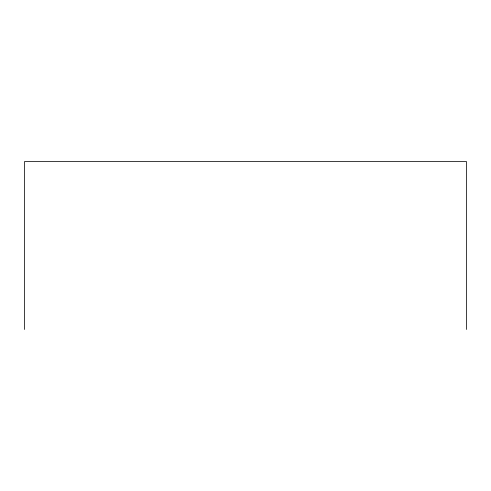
<?xml version="1.0" encoding="UTF-8"?>
<svg xmlns="http://www.w3.org/2000/svg" width="491" height="491" viewBox="0 0 491 491"><rect width="100%" height="100%" fill="white"/><g stroke="black" fill="none" stroke-linecap="round" stroke-linejoin="round"><path stroke-width="0.74" d="M466.45 329.473L466.45 161.527L24.55 161.527L24.55 329.473"/></g></svg>
